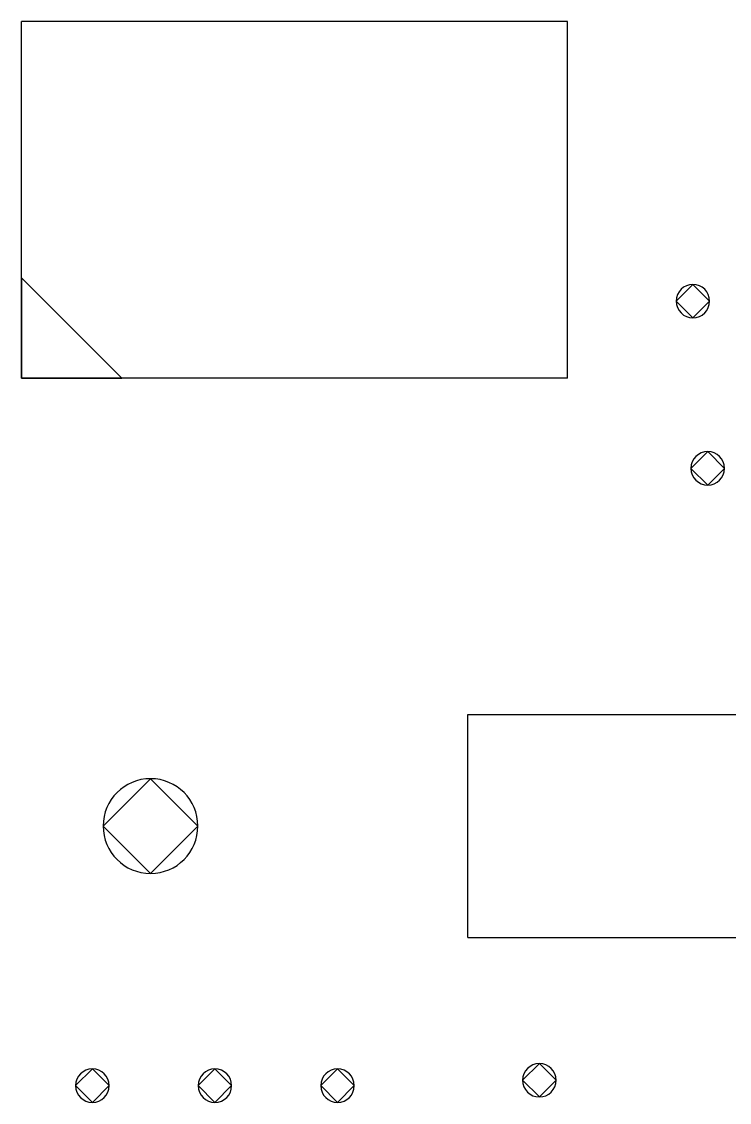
# Model space of a CAD drawing. Header units: inches. Extents: x 0 to 594, y -420 to 0.
# Drawn here: x 194.41 to 200.76, y -80.77 to -71.08 of the extents above; entities that cross this region are included whole.
import ezdxf

# ---------------------------------------------------------------- set-up
doc = ezdxf.new("R2010")
doc.units = ezdxf.units.IN
doc.header["$MEASUREMENT"] = 0

msp = doc.modelspace()

# ---------------------------------------------------------------- linework, layer by layer
at = {"color": 18, "true_color": 0x000000}
for p, q in [((199.3054, -71.0751), (194.4054, -71.0751)), ((194.4054, -74.2751), (194.4054, -71.0751)), ((199.3054, -74.2751), (199.3054, -71.0751)), ((194.4054, -73.3751), (194.4054, -73.2751)), ((195.3054, -74.2751), (194.4054, -73.3751)), ((195.3054, -74.2751), (194.4054, -73.3751)), ((194.4054, -73.3751), (194.4054, -74.2751)), ((200.4292, -73.4328), (200.2792, -73.5828)), ((200.5792, -73.5828), (200.4292, -73.4328)), ((200.2792, -73.5828), (200.4292, -73.7328)), ((200.4292, -73.7328), (200.5792, -73.5828)), ((199.3054, -74.2751), (194.4054, -74.2751)), ((194.4054, -74.2751), (195.3054, -74.2751)), ((195.3054, -74.2751), (195.3054, -74.2751)), ((200.5624, -74.9328), (200.4124, -75.0828)), ((200.7124, -75.0828), (200.5624, -74.9328)), ((200.4124, -75.0828), (200.5624, -75.2328)), ((200.5624, -75.2328), (200.7124, -75.0828)), ((198.4104, -77.2921), (202.8104, -77.2921)), ((198.4104, -79.2921), (198.4104, -77.2921)), ((195.5624, -77.8671), (195.1374, -78.2921)), ((195.9874, -78.2921), (195.5624, -77.8671)), ((195.1374, -78.2921), (195.5624, -78.7171)), ((195.5624, -78.7171), (195.9874, -78.2921)), ((198.4104, -79.2921), (202.8104, -79.2921)), ((195.0404, -80.4711), (194.8904, -80.6211)), ((195.1904, -80.6211), (195.0404, -80.4711)), ((196.1404, -80.4711), (195.9904, -80.6211)), ((196.2904, -80.6211), (196.1404, -80.4711)), ((197.2404, -80.4711), (197.0904, -80.6211)), ((197.3904, -80.6211), (197.2404, -80.4711)), ((199.0516, -80.4227), (198.9016, -80.5727)), ((199.2016, -80.5727), (199.0516, -80.4227)), ((198.9016, -80.5727), (199.0516, -80.7227)), ((199.0516, -80.7227), (199.2016, -80.5727)), ((194.8904, -80.6211), (195.0404, -80.7711)), ((195.0404, -80.7711), (195.1904, -80.6211)), ((195.9904, -80.6211), (196.1404, -80.7711)), ((196.1404, -80.7711), (196.2904, -80.6211)), ((197.0904, -80.6211), (197.2404, -80.7711)), ((197.2404, -80.7711), (197.3904, -80.6211))]:
    msp.add_line(p, q, dxfattribs=at)
for centre, radius, start, end in [((200.4292, -73.5828), 0.15, 90, 180), ((200.4292, -73.5828), 0.15, 0, 90), ((200.4292, -73.5828), 0.15, 180, 270), ((200.4292, -73.5828), 0.15, 270, 0), ((200.5624, -75.0828), 0.15, 90, 180), ((200.5624, -75.0828), 0.15, 0, 90), ((200.5624, -75.0828), 0.15, 180, 270), ((200.5624, -75.0828), 0.15, 270, 0), ((195.5624, -78.2921), 0.425, 90, 180), ((195.5624, -78.2921), 0.425, 0, 90), ((195.5624, -78.2921), 0.425, 180, 270), ((195.5624, -78.2921), 0.425, 270, 0), ((195.0404, -80.6211), 0.15, 90, 180), ((195.0404, -80.6211), 0.15, 0, 90), ((196.1404, -80.6211), 0.15, 90, 180), ((196.1404, -80.6211), 0.15, 0, 90), ((197.2404, -80.6211), 0.15, 90, 180), ((197.2404, -80.6211), 0.15, 0, 90), ((199.0516, -80.5727), 0.15, 90, 180), ((199.0516, -80.5727), 0.15, 0, 90), ((199.0516, -80.5727), 0.15, 180, 270), ((199.0516, -80.5727), 0.15, 270, 360), ((195.0404, -80.6211), 0.15, 180, 270), ((195.0404, -80.6211), 0.15, 270, 360), ((196.1404, -80.6211), 0.15, 180, 270), ((196.1404, -80.6211), 0.15, 270, 360), ((197.2404, -80.6211), 0.15, 180, 270), ((197.2404, -80.6211), 0.15, 270, 360)]:
    msp.add_arc(centre, radius, start, end, dxfattribs=at)

doc.saveas('drawing.dxf')
